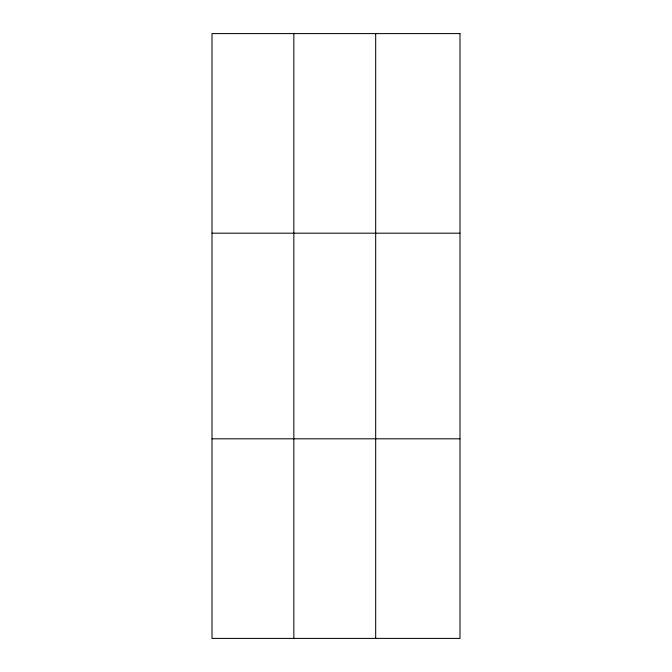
<?xml version="1.0" encoding="UTF-8"?>
<svg xmlns="http://www.w3.org/2000/svg" width="672" height="672" viewBox="0 0 672 672"><rect width="100%" height="100%" fill="white"/><g stroke="black" fill="none" stroke-linecap="round" stroke-linejoin="round"><path stroke-width="1.01" d="M293.84 33.6L293.84 638.4M375.682 33.6L375.682 638.4M212.008 233.184L459.992 233.184M212.008 438.816L459.992 438.816M459.992 33.6L459.992 638.4L212.008 638.4L212.008 33.6L459.992 33.6"/></g></svg>
